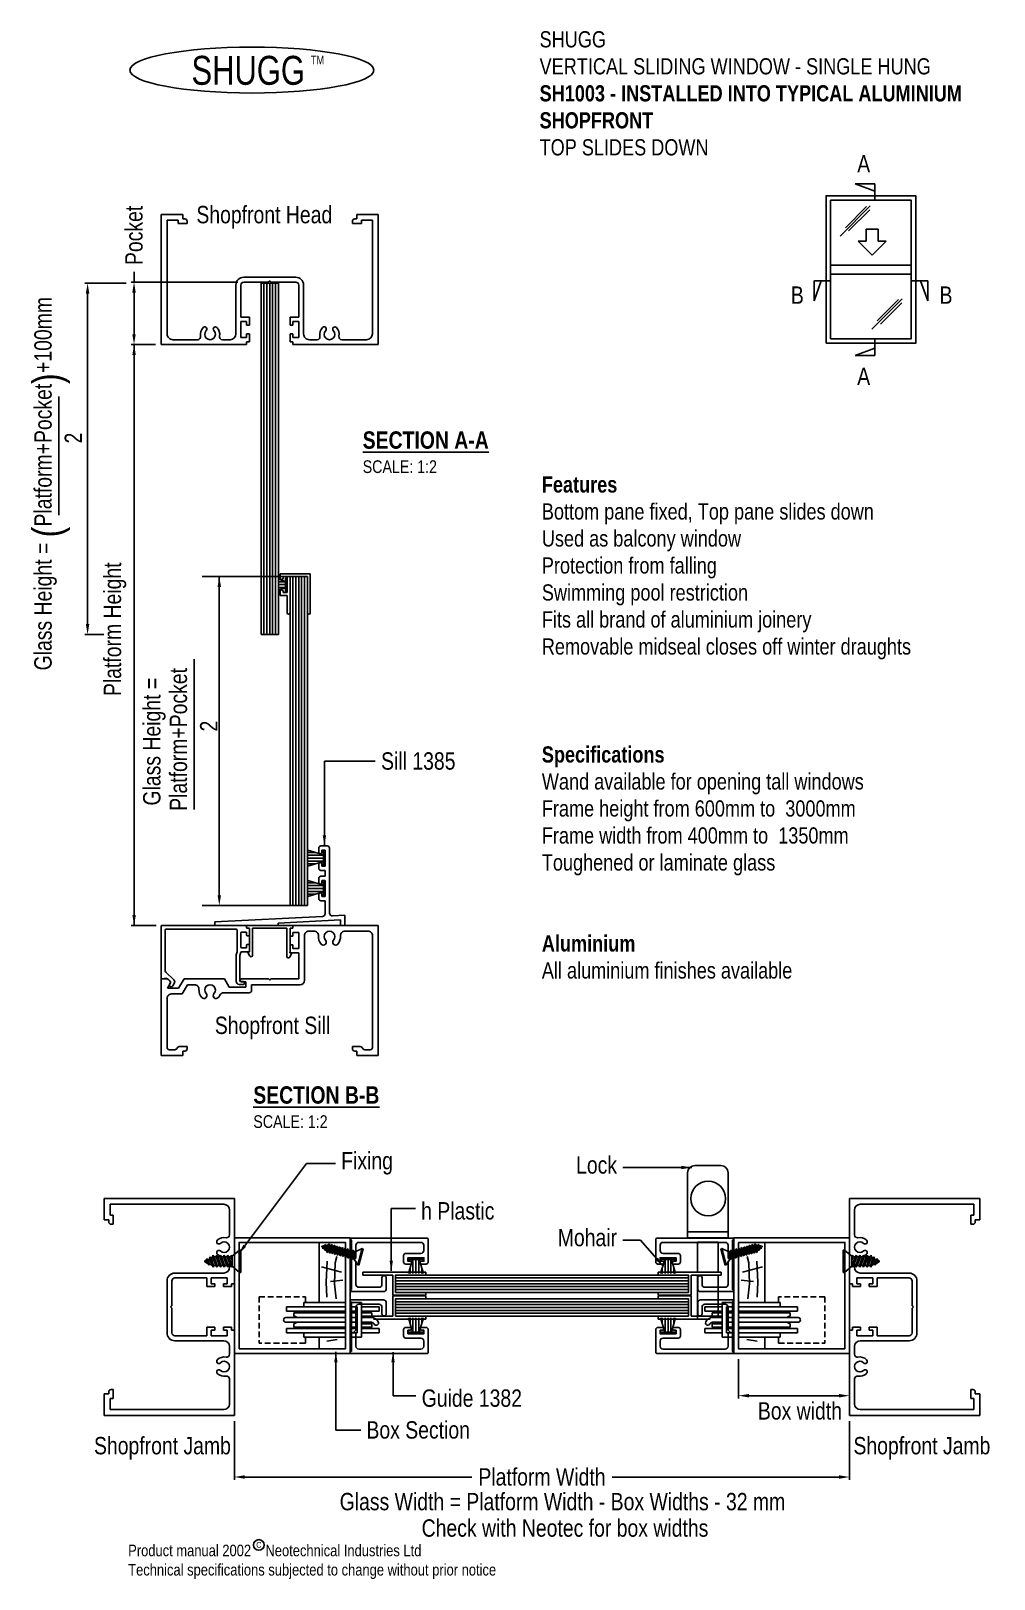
# Paper-space layout 'Layout1' of a CAD drawing. Extents: x -94 to 72, y -147 to 120.
# The model-space entities are those that its viewports show. They can reach past a viewport. Long polylines and large blocks are cut down to what shows.
import ezdxf

# ---------------------------------------------------------------- set-up
doc = ezdxf.new("R2010")
doc.units = 0
doc.header["$MEASUREMENT"] = 0
doc.linetypes.add('DASHED', pattern=[0.75, 0.5, -0.25])
doc.layers.get('0').update_dxf_attribs({"linetype": 'CONTINUOUS'})
doc.layers.get('DEFPOINTS').update_dxf_attribs({"linetype": 'CONTINUOUS'})
for name, color, linetype in [('CYAN', 4, 'CONTINUOUS'), ('DIMENSION', 7, 'CONTINUOUS'), ('GREY', 8, 'CONTINUOUS'), ('Magenta', 6, 'CONTINUOUS'), ('OUTLINE', 2, 'CONTINUOUS'), ('WHITE', 7, 'CONTINUOUS'), ('WIND', 9, 'CONTINUOUS')]:
    doc.layers.add(name, color=color, linetype=linetype)
doc.layers.get('WIND').freeze()
doc.styles.add('SHUGG', font='', dxfattribs={"width": 0.8, "height": 5})
doc.styles.add('stan', font='ARIAL.TTF', dxfattribs={"width": 0.8, "height": 2.2})
doc.styles.add('STAN22', font='ARIAL.TTF', dxfattribs={"width": 0.8, "height": 3})
doc.styles.add('STAN33', font='ARIAL.TTF', dxfattribs={"width": 0.8, "height": 2})
doc.styles.get('SHUGG').set_extended_font_data('QuickType')
doc.dimstyles.new('SHUGG', dxfattribs={"dimtxt": 2.8, "dimasz": 1.8, "dimexe": 0.5, "dimexo": 1, "dimgap": 1, "dimtad": 0, "dimdec": 0, "dimzin": 0, "dimdsep": 46, "dimtxsty": 'STAN22', "dimcen": 0.09, "dimclrt": 2, "dimadec": 0, "dimazin": 0, "dimtfac": 1, "dimtdec": 0, "dimtofl": 0, "dimtmove": 0, "dimatfit": 3, "dimfxl": 0, "dimtolj": 1, "dimtzin": 0, "dimarcsym": 0})

# ---------------------------------------------------------------- blocks, each defined once
blk = doc.blocks.new('*D15')
at = {"layer": 'DEFPOINTS', "color": 0}
for p in [(-76.42, 76.86), (-57.45, 76.86), (-71.7, 66.06)]:
    blk.add_point(p, dxfattribs=at)
at = {"layer": 'DIMENSION', "color": 0, "lineweight": -2}
for p, q in [((-76.42, 76.86), (-76.42, 78.66)), ((-58.45, 76.86), (-76.92, 76.86)), ((-76.42, 67.86), (-76.42, 75.06)), ((-72.7, 66.06), (-76.92, 66.06))]:
    blk.add_line(p, q, dxfattribs=at)
at = {"layer": 'DIMENSION', "color": 0}
for points in [[(-76.72, 75.06), (-76.12, 75.06), (-76.42, 76.86)], [(-76.72, 67.86), (-76.12, 67.86), (-76.42, 66.06)]]:
    blk.add_solid(points, dxfattribs=at)
at = {"layer": 'DIMENSION', "color": 2, "insert": (-76.42, 84.94), "char_height": 3, "attachment_point": 5, "rotation": 90, "style": 'STAN22'}
blk.add_mtext('\\A1;Pocket', dxfattribs=at)
blk = doc.blocks.new('*D16')
at = {"layer": 'DEFPOINTS', "color": 0}
for p in [(-59.07, -119.06), (47.27, -119.06), (47.27, -129.72)]:
    blk.add_point(p, dxfattribs=at)
at = {"layer": 'DIMENSION', "color": 0, "lineweight": -2}
for p, q in [((-59.07, -120.06), (-59.07, -130.22)), ((47.27, -120.06), (47.27, -130.22)), ((-57.27, -129.72), (-18.05, -129.72)), ((45.47, -129.72), (6.25, -129.72))]:
    blk.add_line(p, q, dxfattribs=at)
at = {"layer": 'DIMENSION', "color": 0}
for points in [[(-57.27, -129.42), (-57.27, -130.02), (-59.07, -129.72)], [(45.47, -129.42), (45.47, -130.02), (47.27, -129.72)]]:
    blk.add_solid(points, dxfattribs=at)
at = {"layer": 'DIMENSION', "color": 2, "insert": (-5.9, -129.72), "char_height": 3, "attachment_point": 5, "style": 'STAN22'}
blk.add_mtext('\\A1;Platform Width', dxfattribs=at)
blk = doc.blocks.new('*D28')
at = {"layer": 'DEFPOINTS', "color": 0}
for p in [(28.07, -108.36), (47.27, -108.36), (28.07, -115.66)]:
    blk.add_point(p, dxfattribs=at)
at = {"layer": 'DIMENSION', "color": 0, "lineweight": -2}
for p, q in [((28.07, -109.36), (28.07, -116.16)), ((47.27, -109.36), (47.27, -116.16)), ((45.47, -115.66), (29.87, -115.66))]:
    blk.add_line(p, q, dxfattribs=at)
at = {"layer": 'DIMENSION', "color": 0}
for points in [[(29.87, -115.36), (29.87, -115.96), (28.07, -115.66)], [(45.47, -115.36), (45.47, -115.96), (47.27, -115.66)]]:
    blk.add_solid(points, dxfattribs=at)
blk = doc.blocks.new('0575')
at = {"layer": 'OUTLINE', "linetype": 'Continuous'}
for p, q in [((0, 0), (-45, 0)), ((-45, 0), (-45, -7.4)), ((0, -29.5), (0, 0)), ((-43, -2), (-3.7, -2)), ((-43, -5.8), (-43, -2)), ((-1.7, -4), (-1.7, -12.5839)), ((-45, -7.4), (-43.45, -7.4)), ((-43.45, -7.4), (-43.45, -8.125)), ((-41.9, -5.8), (-43, -5.8)), ((-42.65, -8.925), (-41.9, -8.925)), ((-41.9, -8.925), (-41.9, -5.8)), ((-1.7, -21.1162), (-1.7, -23.8)), ((-3.7, -25.8), (-20.6, -25.8)), ((-23.3, -28.5), (-23.3, -46.5001)), ((-21.6, -36.934), (-21.6, -28.5)), ((-20.6, -27.5), (-9.5, -27.5)), ((-9.5, -27.5), (-9.5, -30.5)), ((-9.5, -30.5), (-6.75, -30.5)), ((-8, -29.5), (-8, -27.5)), ((-8, -27.5), (-2.5, -27.5)), ((-6.75, -29.5), (-8, -29.5)), ((-6.75, -30.5), (-6.75, -29.5)), ((-3.75, -29.5), (-3.75, -30.5)), ((-2.5, -29.5), (-3.75, -29.5)), ((-3.75, -30.5), (-1, -30.5)), ((-2.5, -27.5), (-2.5, -29.5)), ((-1, -29.5), (0, -29.5)), ((-1, -30.5), (-1, -29.5)), ((-21.659, -37.076), (-21.942, -37.359)), ((-21.659, -37.924), (-21.942, -37.641)), ((-21.6, -38.066), (-21.6, -46.5001)), ((-20.6, -47.5001), (-9.5, -47.5001)), ((-9.5, -44.5001), (-6.75, -44.5001)), ((-9.5, -47.5001), (-9.5, -44.5001)), ((-8, -45.5001), (-8, -47.5001)), ((-6.75, -45.5001), (-8, -45.5001)), ((-8, -47.5001), (-2.5, -47.5001)), ((-6.75, -44.5001), (-6.75, -45.5001)), ((-3.75, -44.5001), (-1, -44.5001)), ((-3.75, -45.5001), (-3.75, -44.5001)), ((-2.5, -45.5001), (-3.75, -45.5001)), ((-2.5, -47.5001), (-2.5, -45.5001)), ((-1, -44.5001), (-1, -45.5001)), ((-1, -45.5001), (0, -45.5001)), ((0, -45.5001), (0, -75.0001)), ((-20.6, -49.2001), (-3.7, -49.2001)), ((-1.7, -53.8839), (-1.7, -51.2001)), ((-1.7, -71.0001), (-1.7, -62.4162)), ((-45, -75.0001), (-45, -67.6001)), ((-45, -67.6001), (-43.45, -67.6001)), ((-43.45, -67.6001), (-43.45, -66.8751)), ((-43, -69.2001), (-43, -73.0001)), ((-41.9, -69.2001), (-43, -69.2001)), ((-42.65, -66.0751), (-41.9, -66.0751)), ((-41.9, -66.0751), (-41.9, -69.2001)), ((-43, -73.0001), (-3.7, -73.0001)), ((0, -75.0001), (-45, -75.0001))]:
    blk.add_line(p, q, dxfattribs=at)
for centre, radius, start, end in [((-3.7, -4), 2, 0, 90), ((-42.65, -8.125), 0.8, 180, 270), ((-5.3769, -15), 0.75, 134.639773, 314.639773), ((-3.55, -16.85), 3.35, 78.732, 134.639773), ((-3.55, -16.85), 1.85, 225.360227, 134.639773), ((-2.7, -12.5839), 1, 258.732, 0), ((-5.3769, -18.7), 0.75, 45.360227, 225.360227), ((-3.55, -16.85), 3.35, 225.360227, 281.268), ((-2.7, -21.1162), 1, 0, 101.268), ((-20.6, -28.5), 2.7, 90, 180), ((-3.7, -23.8), 2, 270, 0), ((-20.6, -28.5), 1, 90, 180), ((-21.8, -37.5), 0.2, 134.9985, 224.999), ((-21.8, -36.934), 0.2, 315, 0), ((-21.8, -38.066), 0.2, 0, 45), ((-20.6, -46.5001), 2.7, 180, 270), ((-20.6, -46.5001), 1, 180, 270), ((-3.7, -51.2001), 2, 0, 90), ((-5.3769, -56.3001), 0.75, 134.639773, 314.639773), ((-3.55, -58.1501), 3.35, 78.732, 134.639773), ((-3.55, -58.1501), 1.85, 225.360227, 134.639773), ((-2.7, -53.8839), 1, 258.732, 0), ((-5.3769, -60.0001), 0.75, 45.360227, 225.360227), ((-3.55, -58.1501), 3.35, 225.360227, 281.268), ((-2.7, -62.4162), 1, 0, 101.268), ((-42.65, -66.8751), 0.8, 90.000017, 180), ((-3.7, -71.0001), 2, 270, 0)]:
    blk.add_arc(centre, radius, start, end, dxfattribs=at)
blk = doc.blocks.new('7753')
at = {"layer": 'OUTLINE', "linetype": 'Continuous'}
for p, q in [((0, 0), (0, -45)), ((29.5, 0), (0, 0)), ((29.5, 0), (29.5, -1)), ((2, -3.5), (2, -42.2)), ((11.51147, -2), (3.5, -2)), ((24, -2), (22.18858, -2)), ((25.5, -3.5), (25.5, -19)), ((27.5, -2.5), (27.5, -8)), ((29.5, -2.5), (27.5, -2.5)), ((30.5, -1), (29.5, -1)), ((29.5, -2.5), (29.5, -3.75)), ((30.5, -3.75), (29.5, -3.75)), ((30.5, -1), (30.5, -3.75)), ((29.5, -8), (27.5, -8)), ((27.5, -9.5), (27.5, -18.5)), ((30.5, -9.5), (27.5, -9.5)), ((30.5, -6.75), (29.5, -6.75)), ((29.5, -6.75), (29.5, -8)), ((30.5, -6.75), (30.5, -9.5)), ((27, -20.5), (43.79999, -20.5)), ((37.1, -18.5), (27.5, -18.5)), ((37.5, -18.89999), (37.1, -18.5)), ((37.5, -18.89999), (37.89999, -18.5)), ((47.29999, -18.5), (37.89999, -18.5)), ((43.79999, -22.5), (43.79999, -20.5)), ((45.79999, -21.3), (45.79999, -19.5)), ((47.29999, -19.5), (45.79999, -19.5)), ((51.5, -21.3), (45.79999, -21.3)), ((51.5, -21.3), (53.11658, -18.5)), ((67.15246, -18.5), (53.11658, -18.5)), ((65.99777, -20.5), (63.48855, -20.5)), ((67.8453, -23.7), (65.99777, -20.5)), ((69, -21.7), (67.15246, -18.5)), ((71.86697, -19.89998), (72.90622, -21.7)), ((71.94644, -19.29643), (72.74289, -18.5)), ((75, -18.5), (72.74289, -18.5)), ((75, -45), (75, -18.5)), ((53.39393, -23.3), (44.59999, -23.3)), ((71.5, -23.7), (67.8453, -23.7)), ((72.90622, -21.7), (69, -21.7)), ((73, -25.2), (73, -42.2)), ((6.2, -41.89999), (8.925, -41.89999)), ((8.925, -41.89999), (8.925, -42.64999)), ((68.80002, -41.89999), (66.07498, -41.89999)), ((66.07498, -41.89999), (66.07498, -42.64999)), ((0, -45), (7.39999, -45)), ((2.8, -43), (4.68013, -43)), ((7.39999, -43.45), (7.39999, -45)), ((7.39999, -43.45), (8.125, -43.45)), ((67.6, -43.45), (66.875, -43.45)), ((67.6, -43.45), (67.6, -45)), ((75, -45), (67.6, -45)), ((72.19998, -43), (70.31985, -43))]:
    blk.add_line(p, q, dxfattribs=at)
for centre, radius, start, end in [((3.5, -3.5), 1.5, 90.0000042, 180.0000198), ((11.51147, -3.5), 1.5, 356.2490569, 90.000021), ((16.85, -3.85001), 3.85, 176.2488365, 222.6011508), ((14.75, -5.77679), 1, 222.7846119, 42.5368848), ((16.85, -3.85001), 1.85, 317.4630227, 222.5369046), ((18.95001, -5.77678), 1, 137.4636618, 317.463653), ((16.85, -3.85001), 3.85, 317.4633665, 3.7509652), ((22.18857, -3.50001), 1.5, 89.999414, 183.7508881), ((24, -3.5), 1.5, 0, 90.0000042), ((27, -19), 1.5, 180.0000198, 270.0000011), ((47.29999, -19), 0.5, 270.0000011, 90.000021), ((58.15001, -22.35001), 1.85, 317.4630227, 222.5369046), ((63.48855, -22), 1.5, 90.0000042, 183.7509453), ((72.29999, -19.64998), 0.5, 135.0000006, 209.9999754), ((44.59999, -22.5), 0.8, 180.0000198, 270.0000011), ((53.39395, -24.8), 1.5, 27.2544965, 90.0005829), ((58.15001, -22.35001), 3.85, 207.2544762, 222.6012081), ((56.05, -24.27679), 1, 222.7846692, 42.5368848), ((60.25001, -24.27678), 1, 137.4636618, 317.463653), ((58.15001, -22.35001), 3.85, 317.4633665, 3.7511371), ((71.5, -25.2), 1.5, 0, 90.0000042), ((2.8, -42.2), 0.8, 180.0000198, 270.0000011), ((4.68013, -42.2), 0.8, 270.0000011, 341.7900659), ((6.2, -42.7), 0.8, 90.0000042, 161.7906132), ((8.125, -42.64999), 0.8, 270.0000011, 359.9999824), ((66.875, -42.64999), 0.8, 179.9999912, 270.0000011), ((68.80002, -42.7), 0.8, 18.2093894, 89.9999985), ((70.31985, -42.2), 0.8, 198.2099937, 270.0000011), ((72.19998, -42.2), 0.8, 270.0000011, 359.9999824)]:
    blk.add_arc(centre, radius, start, end, dxfattribs=at)
blk = doc.blocks.new('8136')
at = {"layer": 'OUTLINE', "linetype": 'Continuous'}
for p, q in [((0, 18.1), (0, 0)), ((0.2, 18.3), (29.3, 18.3)), ((1.3, 16.8), (1.3, 2.886)), ((1.5, 17), (26, 17)), ((26.2, 16.8), (26.2, 9.2)), ((29.5, 18.1), (29.5, 17.5)), ((29.7, 17.3), (30.3, 17.3)), ((30.5, 17.1), (30.5, 14.95)), ((27.5, 15.8), (27.5, 10.7)), ((29.3, 16), (27.7, 16)), ((29.5, 14.95), (29.5, 15.8)), ((29.5, 10.7), (29.5, 11.55)), ((30.3, 14.75), (29.7, 14.75)), ((29.7, 11.75), (30.3, 11.75)), ((30.5, 11.55), (30.5, 9.4)), ((26.2, 9.2), (25.9, 8.081)), ((25.9, 8.081), (25.9, -1.1)), ((27.2, 7.883), (27.2, -0.9)), ((27.506, 9.052), (27.207, 7.935)), ((27.7, 10.5), (29.3, 10.5)), ((30.3, 9.2), (27.7, 9.2)), ((0.237, -0.196), (1.845, 0.089)), ((4.333, -0.557), (1.594, 2.179)), ((1.845, 0.089), (3.141, -1.207)), ((3.172, -1.451), (2.873, -1.971)), ((3.995, -2.627), (4.493, -1.765)), ((28.298, -2.1), (26.9, -2.1)), ((27.4, -1.1), (28.3, -1.1))]:
    blk.add_line(p, q, dxfattribs=at)
for centre, radius, start, end in [((0.2, 18.1), 0.2, 90, 180), ((1.5, 16.8), 0.2, 90, 180), ((26, 16.8), 0.2, 0, 90), ((29.3, 18.1), 0.2, 0, 90), ((29.7, 17.5), 0.2, 180, 270), ((30.3, 17.1), 0.2, 0, 90), ((27.7, 15.8), 0.2, 90, 180), ((29.3, 15.8), 0.2, 0, 90), ((29.7, 14.95), 0.2, 180, 270), ((29.7, 11.55), 0.2, 90, 180), ((30.3, 14.95), 0.2, 270, 0), ((30.3, 11.55), 0.2, 0, 90), ((27.4, 7.883), 0.2, 165.0016, 179.99563), ((27.7, 10.7), 0.2, 180, 270), ((27.7, 9), 0.2, 90, 165.0016), ((29.3, 10.7), 0.2, 270, 0), ((30.3, 9.4), 0.2, 270, 0), ((0.2, 0), 0.2, 180, 280.584), ((2.3, 2.886), 1, 180, 225.042), ((3.433, -2.3), 0.65, 149.592, 329.793), ((3, -1.35), 0.2, 329.415, 45.416), ((3.627, -1.265), 1, 329.996, 45.042), ((26.9, -1.1), 1, 180, 270), ((27.4, -0.9), 0.2, 180, 270), ((28.3, -1.6), 0.5, 269.712, 90.0731)]:
    blk.add_arc(centre, radius, start, end, dxfattribs=at)
blk = doc.blocks.new('n1382')
at = {"flags": 128}
blk.add_lwpolyline([(19.78, -6.8), (25.28, -6.8), (25.28, -8), (24.53, -8, 1), (24.53, -9), (26.03, -9, 0.414214), (26.78, -8.25), (26.78, -0.5, 0.414214), (26.28, 0), (0, 0, 0.668179), (-0.14, -0.34), (0.28, -0.76), (0.28, -17.74), (-0.14, -18.16, 0.668179), (0, -18.5), (11.28, -18.5, 0.414214), (12.28, -17.5), (12.28, -13.75, 1), (10.78, -13.75), (10.78, -16, -0.414214), (9.78, -17), (2.78, -17, -0.414214), (1.78, -16), (1.78, -8.1), (1.18, -7.5), (1.78, -6.9), (1.78, -2.5, -0.414214), (2.78, -1.5), (24.28, -1.5, -0.414214), (25.28, -2.5), (25.28, -4.3, -0.414214), (24.28, -5.3), (19.03, -5.3, 0.414214), (18.28, -6.05), (18.28, -8.25, 0.414214), (19.03, -9), (20.53, -9, 1), (20.53, -8), (19.78, -8)], format="xyb", close=True, dxfattribs=at)
blk = doc.blocks.new('SHUGGPL')
at = {"linetype": 'DASHED'}
for p, q in [((-31.46, -14), (-31.46, 2)), ((-15.46, 2), (-31.46, 2)), ((-15.46, 0), (-15.46, 2)), ((-31.46, -14), (-15.46, -14)), ((-15.46, -14), (-15.46, -12))]:
    blk.add_line(p, q, dxfattribs=at)
for p, q in [((-1.6, 0), (-16, 0)), ((-16, 0), (-16, -1.5)), ((4, 0), (0, 0)), ((4, 0), (4, -12)), ((-1.6, -5.2), (-22.2, -5.2)), ((-1.6, -1.5), (-22, -1.5)), ((-22, -1.5), (-22, -3)), ((-1.6, -3), (-22, -3)), ((-1.6, -3.5), (-19.5, -3.5)), ((-19.5, -3.5), (-19.5, -4.7)), ((-1.6, -5.2), (-1.6, -6.8)), ((2.5, -1.5), (0, -1.5)), ((2.5, -3), (0, -3)), ((2.5, -3.5), (0, -3.5)), ((2.5, -5.2), (0, -5.2)), ((0, -5.2), (0, -6.8)), ((2.5, -1.5), (2.5, -10.5)), ((2.5, -6.8), (2.5, -5.2)), ((10, -1.5), (4, -1.5)), ((10, -3), (4, -3)), ((7.5, -3.5), (4, -3.5)), ((7.5, -4.7), (4, -4.7)), ((4, -6.8), (4, -5.2)), ((7.35, -5.2), (4, -5.2)), ((7.5, -3.5), (7.5, -4.7)), ((10, -3), (10, -1.5)), ((-22.2, -6.8), (-1.6, -6.8)), ((-22, -9), (-1.6, -9)), ((-22, -9), (-22, -10.5)), ((-22, -10.5), (-1.6, -10.5)), ((-19.5, -7.3), (-19.5, -8.5)), ((-19.5, -8.5), (-1.6, -8.5)), ((-16, -10.5), (-16, -12)), ((0, -6.8), (2.5, -6.8)), ((0, -8.5), (2.5, -8.5)), ((0, -9), (2.5, -9)), ((0, -10.5), (2.5, -10.5)), ((4, -6.8), (7.35, -6.8)), ((4, -7.3), (7.5, -7.3)), ((4, -8.5), (7.5, -8.5)), ((4, -9), (10, -9)), ((4, -10.5), (10, -10.5)), ((7.5, -7.3), (7.5, -8.5)), ((10, -10.5), (10, -9)), ((-16, -12), (-1.6, -12)), ((0, -12), (4, -12)), ((0.5, -12), (4, -12)), ((4, -12), (4, -11.5))]:
    blk.add_line(p, q)
for centre, radius, start, end in [((-22.2, -6), 0.8, 90, 270), ((-19.5, -6), 1.3, 37.9799, 90), ((7.5, -6), 1.3, 90, 142.0201), ((7.35, -4.15), 1.05, 270, 334.378), ((7.35, -4.15), 2.65, 270, 334.378), ((9.02, -4.95), 0.8, 334.378, 154.378), ((-19.5, -6), 1.3, 270, 322.0201), ((7.5, -6), 1.3, 217.9799, 270)]:
    blk.add_arc(centre, radius, start, end)
blk = doc.blocks.new('CS4G12')
for p, q in [((2.9, 0.38), (-2.9, 0.38)), ((-2.9, 0.38), (-2.9, 0)), ((2.9, 0), (-2.9, 0)), ((-2.9, 0), (-1.32, -1.88)), ((2.9, 0), (1.32, -1.88)), ((2.9, 0.38), (2.9, 0)), ((-1.54, -1.83), (-1.09, -2.22)), ((-1.54, -1.83), (-1.36, -1.83)), ((-1.54, -2.78), (-1.09, -2.78)), ((-1.54, -2.78), (-1.09, -3.17)), ((-1.54, -3.73), (-1.09, -4.12)), ((-1.54, -3.73), (-1.09, -3.73)), ((-1.54, -4.68), (-1.09, -5.07)), ((-1.54, -4.68), (-1.09, -4.68)), ((1.32, -1.88), (-1.32, -1.88)), ((-1.09, -2.22), (-1.09, -2.78)), ((-1.09, -2.22), (1.09, -3.05)), ((-1.09, -2.78), (1.09, -3.55)), ((-1.09, -3.17), (1.09, -4)), ((-1.09, -3.31), (-1.09, -3.73)), ((-1.09, -3.73), (1.09, -4.5)), ((-1.09, -4.68), (-1.09, -4.12)), ((-1.09, -4.12), (1.09, -4.94)), ((-1.09, -4.68), (1.09, -5.45)), ((-1.09, -5.07), (-1.09, -5.63)), ((-1.09, -5.07), (1.09, -5.89)), ((-0.97, -1.88), (1.09, -2.6)), ((0.5, -1.88), (1.09, -2.1)), ((1.54, -2), (1.09, -2.1)), ((1.09, -2.1), (1.09, -2.6)), ((1.54, -2.95), (1.09, -2.6)), ((1.54, -2.95), (1.09, -3.05)), ((1.09, -3.05), (1.09, -3.55)), ((1.54, -3.9), (1.09, -3.55)), ((1.54, -3.9), (1.09, -4)), ((1.09, -4), (1.09, -4.5)), ((1.54, -4.85), (1.09, -4.5)), ((1.54, -4.85), (1.09, -4.94)), ((1.09, -4.94), (1.09, -5.45)), ((1.54, -2), (1.34, -1.85)), ((-1.54, -5.63), (-1.09, -6.02)), ((-1.54, -5.63), (-1.09, -5.63)), ((-1.54, -6.58), (-1.09, -6.57)), ((-1.54, -6.58), (-1.09, -6.96)), ((-1.54, -7.52), (-1.09, -7.91)), ((-1.54, -7.52), (-1.09, -7.52)), ((-1.54, -8.47), (-1.09, -8.86)), ((-1.54, -8.47), (-1.09, -8.47)), ((-1.54, -9.42), (-1.09, -9.81)), ((-1.54, -9.42), (-1.09, -9.42)), ((-1.54, -10.37), (-1.09, -10.76)), ((-1.54, -10.37), (-1.09, -10.37)), ((-1.09, -5.63), (1.09, -6.4)), ((-1.09, -6.02), (-1.09, -6.57)), ((-1.09, -6.02), (1.09, -6.84)), ((-1.09, -6.57), (1.09, -7.34)), ((-1.09, -6.96), (1.09, -7.79)), ((-1.09, -7.52), (-1.09, -6.96)), ((-1.09, -7.52), (1.09, -8.29)), ((-1.09, -7.91), (1.09, -8.74)), ((-1.09, -7.91), (-1.09, -8.47)), ((-1.09, -8.47), (1.09, -9.24)), ((-1.09, -8.86), (1.09, -9.68)), ((-1.09, -8.86), (-1.09, -9.42)), ((-1.09, -9.42), (1.09, -10.19)), ((-1.09, -9.81), (1.09, -10.63)), ((-1.09, -9.81), (-1.09, -10.37)), ((-1.09, -10.37), (1.09, -11.14)), ((1.54, -5.8), (1.09, -5.45)), ((1.54, -5.8), (1.09, -5.89)), ((1.09, -5.89), (1.09, -6.4)), ((1.54, -6.75), (1.09, -6.4)), ((1.54, -6.75), (1.09, -6.84)), ((1.09, -6.84), (1.09, -7.34)), ((1.54, -7.69), (1.09, -7.34)), ((1.54, -7.69), (1.09, -7.79)), ((1.09, -7.79), (1.09, -8.29)), ((1.54, -8.64), (1.09, -8.29)), ((1.54, -8.64), (1.09, -8.74)), ((1.09, -8.74), (1.09, -9.24)), ((1.54, -9.59), (1.09, -9.24)), ((1.54, -9.59), (1.09, -9.68)), ((1.09, -9.68), (1.09, -10.19)), ((1.54, -10.54), (1.09, -10.19)), ((1.54, -10.54), (1.09, -10.63)), ((1.09, -10.63), (1.09, -11.14)), ((-1.54, -11.32), (-1.09, -11.7)), ((-1.54, -11.32), (-1.09, -11.32)), ((-1.09, -10.76), (1.09, -11.58)), ((-1.09, -10.76), (-1.09, -11.32)), ((-1.09, -11.32), (0.7, -11.95)), ((-1.09, -11.7), (0.7, -12.38)), ((-1.09, -11.7), (-0.61, -12.44)), ((-1.06, -12.44), (-0.61, -12.83)), ((-1.06, -12.44), (-0.61, -12.44)), ((-0.61, -12.44), (0.32, -12.76)), ((-0.61, -12.83), (-0.13, -13.63)), ((-0.61, -12.83), (0.31, -13.18)), ((-0.13, -13.63), (0.14, -13.63)), ((0.31, -13.18), (0.14, -13.63)), ((0.73, -13.09), (0.31, -13.18)), ((0.7, -12.38), (0.32, -12.76)), ((0.73, -13.09), (0.32, -12.76)), ((1.09, -11.58), (0.7, -11.95)), ((1.13, -12.29), (0.7, -11.95)), ((1.13, -12.29), (0.7, -12.38)), ((1.54, -11.49), (1.09, -11.14)), ((1.54, -11.49), (1.09, -11.58))]:
    blk.add_line(p, q)
blk = doc.blocks.new('WOOD')
at = {"layer": 'GREY'}
for p, q in [((-9.11, -4), (-9.11, 0)), ((-9.11, -36.8), (-9.11, -16))]:
    blk.add_line(p, q, dxfattribs=at)
for points in [[(-2.85, -3.27), (-6.43, -2.6)], [(-6.43, -17.89), (-6.65, -23.02), (-6.32, -30.27)], [(-3.19, -17.33), (-3.75, -22.46), (-3.52, -29.72), (-2.97, -31.95)], [(-1.4, -26.48), (-8.33, -28.38)], [(-0.96, -23.8), (-5.2, -23.24)]]:
    blk.add_lwpolyline(points, dxfattribs=at)
blk = doc.blocks.new('wp48x55')
for p, q in [((0, 2.4), (0.6, 2.4)), ((0, -2.4), (0, 2.4)), ((0.6, 1.13), (5.5, 2.6)), ((0.6, 2.4), (0.6, -2.4)), ((0.6, 1), (5.5, 1)), ((0.6, 0), (5.5, 0)), ((3.5, 2), (5.5, 2)), ((0.6, -2.4), (0, -2.4)), ((0.6, -1), (5.5, -1)), ((0.6, -1.13), (5.5, -2.6)), ((3.5, -2), (5.5, -2))]:
    blk.add_line(p, q)
blk = doc.blocks.new('NT6287PL')
at = {"layer": 'OUTLINE', "linetype": 'Continuous'}
for p, q in [((0, 0), (-21.71, 0)), ((-21.71, -1), (-21.71, 0)), ((0, -1), (0, 0)), ((-21.71, -1), (-11.31, -1)), ((-11.31, -1), (-11.31, -7)), ((0, -1), (-10.31, -1)), ((-10.31, -1), (-10.31, -8)), ((-21.71, -7), (-11.31, -7)), ((-21.71, -8), (-21.71, -7)), ((-10.31, -8), (-21.71, -8))]:
    blk.add_line(p, q, dxfattribs=at)
blk = doc.blocks.new('cs6g12')
for p, q in [((-3.86, 0.5), (-3.86, 0)), ((3.86, 0.5), (-3.86, 0.5)), ((-3.86, 0), (-1.76, -2.5)), ((3.86, 0), (-3.86, 0)), ((3.86, 0), (1.76, -2.5)), ((3.86, 0.5), (3.86, 0)), ((-2.05, -2.59), (-1.46, -3.11)), ((-2.05, -2.59), (-1.46, -2.59)), ((-2.05, -3.85), (-1.46, -4.37)), ((-2.05, -3.85), (-1.46, -3.85)), ((-2.05, -5.12), (-1.46, -5.63)), ((-2.05, -5.12), (-1.46, -5.12)), ((1.76, -2.5), (-1.76, -2.5)), ((-1.46, -2.5), (-1.46, -2.59)), ((-1.46, -2.59), (1.46, -3.61)), ((-1.46, -3.11), (1.46, -4.21)), ((-1.46, -3.11), (-1.46, -3.85)), ((-1.46, -3.85), (1.46, -4.88)), ((-1.46, -4.37), (1.46, -5.47)), ((-1.46, -4.37), (-1.46, -5.12)), ((-1.46, -5.12), (1.46, -6.14)), ((0.29, -2.5), (1.46, -2.94)), ((2.05, -2.82), (1.46, -2.94)), ((1.46, -2.94), (1.46, -3.61)), ((2.05, -4.08), (1.46, -3.61)), ((2.05, -4.08), (1.46, -4.21)), ((1.46, -4.21), (1.46, -4.88)), ((2.05, -5.34), (1.46, -4.88)), ((2.05, -5.34), (1.46, -5.47)), ((2.05, -2.82), (1.65, -2.5)), ((-2.05, -6.38), (-1.46, -6.9)), ((-2.05, -6.38), (-1.46, -6.38)), ((-2.05, -7.65), (-1.46, -7.64)), ((-2.05, -7.65), (-1.46, -8.16)), ((-2.05, -8.91), (-1.46, -9.43)), ((-2.05, -8.91), (-1.46, -8.91)), ((-1.46, -5.63), (1.46, -6.73)), ((-1.46, -5.63), (-1.46, -6.38)), ((-1.46, -6.38), (1.46, -7.41)), ((-1.46, -6.9), (1.46, -8)), ((-1.46, -6.9), (-1.46, -7.64)), ((-1.46, -7.64), (1.46, -8.67)), ((-1.46, -8.16), (1.46, -9.26)), ((-1.46, -8.16), (-1.46, -8.91)), ((-1.46, -8.91), (0.93, -9.75)), ((-1.46, -9.43), (0.93, -10.33)), ((-1.46, -9.43), (-0.82, -10.4)), ((-1.41, -10.41), (-0.82, -10.4)), ((-1.41, -10.41), (-0.82, -10.92)), ((-0.82, -10.4), (0.42, -10.84)), ((0.93, -10.33), (0.42, -10.84)), ((1.46, -9.26), (0.93, -9.75)), ((1.51, -10.21), (0.93, -9.75)), ((1.51, -10.21), (0.93, -10.33)), ((1.46, -5.47), (1.46, -6.14)), ((2.05, -6.61), (1.46, -6.14)), ((2.05, -6.61), (1.46, -6.73)), ((1.46, -6.73), (1.46, -7.41)), ((2.05, -7.87), (1.46, -7.41)), ((2.05, -7.87), (1.46, -8)), ((1.46, -8), (1.46, -8.67)), ((2.05, -9.14), (1.46, -8.67)), ((2.05, -9.14), (1.46, -9.26)), ((-0.82, -10.92), (-0.17, -12)), ((-0.82, -10.92), (0.42, -11.39)), ((-0.17, -12), (0.18, -12)), ((0.42, -11.39), (0.18, -12)), ((0.97, -11.27), (0.42, -10.84)), ((0.97, -11.27), (0.42, -11.39))]:
    blk.add_line(p, q)
blk = doc.blocks.new('NT5837')
at = {"layer": 'OUTLINE', "linetype": 'Continuous'}
for p, q in [((-6.05, 27.5), (-8.25, 27.5)), ((-9, 26.75), (-9, 25.25)), ((-8, 26), (-8, 25.25)), ((-6.8, 26), (-8, 26)), ((-6.8, 26), (-6.8, 20.5)), ((-5.3, 26.75), (-5.3, 4.28)), ((-9, 21.25), (-9, 19.75)), ((-9, 16.25), (-9, 14.75)), ((-6.8, 19), (-8.25, 19)), ((-6.8, 17), (-8.25, 17)), ((-8, 21.25), (-8, 20.5)), ((-6.8, 20.5), (-8, 20.5)), ((-6.8, 19), (-6.8, 17)), ((-9, 10.75), (-9, 9.25)), ((-8, 15.5), (-8, 14.75)), ((-6.8, 15.5), (-8, 15.5)), ((-8, 10.75), (-8, 10)), ((-6.8, 15.5), (-6.8, 10)), ((-6.8, 8.5), (-8.25, 8.5)), ((-6.8, 10), (-8, 10)), ((-6.8, 8.5), (-6.8, 4.1)), ((-7.75, 3.1), (-45, 1.19)), ((-45, 1.19), (-45, 0)), ((-1.5, 1.92), (-23, 0.82)), ((-23, 0.82), (-23, 0)), ((0, 3.5), (-4.25, 3.28)), ((-1.5, 1.92), (-1.5, 0)), ((0, 0), (-1.5, 0)), ((0, 3.5), (0, 0))]:
    blk.add_line(p, q, dxfattribs=at)
at = {"layer": 'OUTLINE'}
blk.add_line((-23, 0), (-45, 0), dxfattribs=at)
at = {"layer": 'OUTLINE', "linetype": 'Continuous'}
for centre, radius, start, end in [((-8.25, 26.75), 0.75, 90, 180), ((-6.05, 26.75), 0.75, 0, 90), ((-8.5, 25.25), 0.5, 180, 0), ((-8.5, 21.25), 0.5, 0, 180), ((-8.25, 19.75), 0.75, 180, 270), ((-8.25, 16.25), 0.75, 90, 180), ((-8.5, 14.75), 0.5, 180, 0), ((-8.5, 10.75), 0.5, 0, 180), ((-8.25, 9.25), 0.75, 180, 270), ((-7.8, 4.1), 1, 272.9386, 0), ((-4.3, 4.28), 1, 180, 272.9386)]:
    blk.add_arc(centre, radius, start, end, dxfattribs=at)
blk = doc.blocks.new('wp48x60')
for p, q in [((0, 2.4), (0.6, 2.4)), ((0, -2.4), (0, 2.4)), ((0.6, 1.13), (6, 2.75)), ((0.6, 2.4), (0.6, -2.4)), ((0.6, 1), (6, 1)), ((0.6, 0), (6, 0)), ((3.5, 2), (6, 2)), ((0.6, -2.4), (0, -2.4)), ((0.6, -1), (6, -1)), ((0.6, -1.13), (6, -2.75)), ((3.5, -2), (6, -2))]:
    blk.add_line(p, q)
blk = doc.blocks.new('midseal')
at = {"layer": 'Magenta'}
for p, q in [((-9.4, -0.5), (-9.4, 1)), ((1, 1), (-9.4, 1)), ((-8.4, -0.5), (-8.4, 0)), ((-7, 0), (-8.4, 0)), ((-7, -5.52), (-7, 0)), ((-6, -12.5), (-6, 0)), ((0, 0), (-6, 0)), ((0, -12.5), (0, 0)), ((1, -12.5), (1, 1)), ((-9.4, -6.52), (-9.4, -5.02)), ((-8.4, -5.52), (-8.4, -5.02)), ((-7, -6.52), (-9.4, -6.52)), ((-7, -5.52), (-8.4, -5.52)), ((-7, -12.5), (-7, -6.52))]:
    blk.add_line(p, q, dxfattribs=at)
for centre, start, end in [((-8.9, -0.5), 180, 0), ((-8.9, -5.02), 0, 180), ((-6.5, -12.5), 180, 0), ((0.5, -12.5), 180, 0)]:
    blk.add_arc(centre, 0.5, start, end, dxfattribs=at)

msp = doc.modelspace()

# ---------------------------------------------------------------- linework, layer by layer
for p, q in [((467.83, -15.05), (476.83, -15.05)), ((465.33, -40.05), (465.33, -17.55)), ((479.33, -17.55), (479.33, -40.05)), ((479.33, -38.05), (465.33, -38.05)), ((479.33, -40.05), (465.33, -40.05)), ((468.73, -41.6), (475.92, -41.6)), ((468.73, -51.95), (468.73, -41.6)), ((475.92, -41.6), (475.92, -51.95)), ((468.73, -68.15), (468.73, -52.95)), ((475.92, -52.95), (475.92, -67.65))]:
    msp.add_line(p, q)
msp.add_circle((472.45, -26.5), 6)
for centre, start, end in [((467.83, -17.55), 90, 180), ((476.83, -17.55), 0, 90)]:
    msp.add_arc(centre, 2.5, start, end)
at = {"layer": 'CYAN'}
for p, q in [((777.95, 280.26), (791.17, 275.44)), ((777.95, 280.26), (791.17, 280.26)), ((791.17, 280.26), (791.17, 269.23)), ((785.32, 241.98), (785.32, 249.98)), ((785.32, 249.98), (793.32, 249.98)), ((793.32, 241.98), (793.32, 249.98)), ((30.45, 245.04), (30.45, 123.62)), ((30.45, 245.04), (36.45, 245.04)), ((36.45, 245.04), (36.45, 123.62)), ((789.32, 232.61), (779.95, 241.98)), ((779.95, 241.98), (785.32, 241.98)), ((789.32, 232.61), (798.69, 241.98)), ((793.32, 241.98), (798.69, 241.98)), ((694.22, 215.48), (683.2, 215.48)), ((694.22, 202.26), (689.4, 215.48)), ((694.22, 202.26), (694.22, 215.48)), ((750.61, 202.26), (755.42, 215.48)), ((750.61, 202.26), (750.61, 215.48)), ((750.61, 215.48), (761.63, 215.48)), ((826.42, 215.48), (815.4, 215.48)), ((826.42, 202.26), (821.6, 215.48)), ((826.42, 202.26), (826.42, 215.48)), ((791.17, 165.88), (791.17, 176.91)), ((777.95, 165.88), (791.17, 170.7)), ((777.95, 165.88), (791.17, 165.88)), ((40.45, 143.62), (40.45, 29.85)), ((46.45, 143.62), (40.45, 143.62)), ((46.45, 143.62), (46.45, 29.85)), ((36.45, 123.62), (30.45, 123.62)), ((46.45, 29.85), (40.45, 29.85))]:
    msp.add_line(p, q, dxfattribs=at)
for points in [[(364.38, -58.95), (465.58, -58.95), (465.58, -52.95), (364.38, -52.95)], [(364.38, -67.15), (465.58, -67.15), (465.58, -61.15), (364.38, -61.15)]]:
    msp.add_lwpolyline(points, close=True, dxfattribs=at)
at = {"layer": 'GREY'}
for p, q in [((31.45, 245.04), (31.45, 123.62)), ((32.45, 245.04), (32.45, 123.62)), ((33.45, 245.04), (33.45, 123.62)), ((34.45, 245.04), (34.45, 123.62)), ((35.45, 245.04), (35.45, 123.62)), ((41.45, 143.62), (41.45, 29.85)), ((42.45, 143.62), (42.45, 29.85)), ((43.45, 143.62), (43.45, 29.85)), ((44.45, 143.62), (44.45, 29.85)), ((45.45, 143.62), (45.45, 29.85)), ((364.38, -53.95), (465.58, -53.95)), ((364.38, -54.95), (465.58, -54.95)), ((364.38, -55.95), (465.58, -55.95)), ((364.38, -56.95), (465.58, -56.95)), ((364.38, -57.95), (465.58, -57.95)), ((364.38, -62.15), (465.58, -62.15)), ((364.38, -63.15), (465.58, -63.15)), ((364.38, -64.15), (465.58, -64.15)), ((364.38, -65.15), (465.58, -65.15)), ((364.38, -66.15), (465.58, -66.15))]:
    msp.add_line(p, q, dxfattribs=at)
at = {"layer": 'Magenta'}
for p, q in [((38.85, 141.99), (36.45, 142.71)), ((38.85, 141.86), (36.45, 141.86)), ((38.85, 140.86), (36.45, 140.86)), ((38.85, 139.86), (36.45, 139.86)), ((38.85, 139.73), (36.45, 139.01)), ((38.85, 143.26), (39.45, 143.26)), ((38.85, 138.46), (38.85, 143.26)), ((39.45, 143.26), (39.45, 138.46)), ((39.45, 138.46), (38.85, 138.46))]:
    msp.add_line(p, q, dxfattribs=at)
at = {"layer": 'OUTLINE'}
for p, q in [((25.4, 23.02), (41.45, 23.02)), ((27.45, 22.02), (27.45, 12.67)), ((27.45, 22.02), (39.38, 22.02)), ((39.4, 22.02), (39.4, 12.27)), ((40.45, 22.04), (40.45, 15.39)), ((26.45, 20.74), (26.45, 15.19)), ((25.77, 13.92), (26.45, 13.92)), ((25.77, 13.92), (26.5, 12.44)), ((26.45, 14.12), (26.45, 13.92)), ((41.07, 13.52), (40.35, 12.05)), ((40.4, 13.72), (40.4, 13.52)), ((41.07, 13.52), (40.4, 13.52))]:
    msp.add_line(p, q, dxfattribs=at)
at = {"layer": 'OUTLINE', "linetype": 'Continuous'}
for p, q in [((363.38, -67.15), (363.38, -60.15)), ((363.38, -60.15), (374.78, -60.15)), ((364.38, -67.15), (364.38, -61.15)), ((374.78, -61.15), (364.38, -61.15)), ((374.78, -60.15), (374.78, -61.15)), ((466.58, -60.15), (455.18, -60.15)), ((455.18, -60.15), (455.18, -61.15)), ((455.18, -61.15), (465.58, -61.15)), ((465.58, -67.15), (465.58, -61.15)), ((466.58, -67.15), (466.58, -60.15)), ((356.12, -67.15), (363.38, -67.15)), ((356.78, -68.15), (374.78, -68.15)), ((374.78, -67.15), (364.38, -67.15)), ((374.78, -67.15), (374.78, -68.15)), ((455.18, -67.15), (465.58, -67.15)), ((455.18, -67.15), (455.18, -68.15)), ((473.18, -68.15), (455.18, -68.15)), ((473.84, -67.15), (466.58, -67.15))]:
    msp.add_line(p, q, dxfattribs=at)
at = {"layer": 'OUTLINE'}
for points in [[(758.63, 173.89), (818.4, 173.89), (818.4, 272.25), (758.63, 272.25)], [(761.63, 176.89), (815.4, 176.89), (815.4, 269.25), (761.63, 269.25)], [(308.63, -80.05), (348.63, -80.05), (348.63, -40.05), (308.63, -40.05)], [(310.23, -78.45), (347.03, -78.45), (347.03, -41.65), (310.23, -41.65)], [(521.33, -80.05), (481.33, -80.05), (481.33, -40.05), (521.33, -40.05)], [(519.73, -78.45), (482.93, -78.45), (482.93, -41.65), (519.73, -41.65)]]:
    msp.add_lwpolyline(points, close=True, dxfattribs=at)
for centre, start, end in [((26.95, 12.67), 206.2415, 0), ((39.9, 12.27), 180, 333.7585)]:
    msp.add_arc(centre, 0.5, start, end, dxfattribs=at)
at = {"layer": 'WHITE'}
for p, q in [((767.95, 245.42), (788.12, 265.58)), ((771.51, 250.95), (785.66, 265.09)), ((773.64, 248.83), (787.78, 262.97)), ((815.4, 226.07), (761.63, 226.07)), ((815.4, 220.07), (761.63, 220.07)), ((789.23, 183.33), (809.4, 203.5)), ((792.79, 188.86), (806.93, 203)), ((794.91, 186.74), (809.06, 200.88))]:
    msp.add_line(p, q, dxfattribs=at)

# ---------------------------------------------------------------- block references
at = {"layer": 'GREY'}
for name, p, rotation in [('CS4G12', (352.04, -46.58), 254.9999999999988), ('cs6g12', (519.6, -48.15), 90)]:
    msp.add_blockref(name, p, dxfattribs=dict(at, rotation=rotation))
at = {"layer": 'GREY', "xscale": -1}
for name, p, rotation in [('CS4G12', (477.92, -46.58), 105.0000000000012), ('cs6g12', (310.36, -48.15), 270)]:
    msp.add_blockref(name, p, dxfattribs=dict(at, rotation=rotation))
at = {"layer": 'Magenta'}
msp.add_blockref('midseal', (46.45, 143.62), dxfattribs=at)
for name, p, rotation in [('wp48x60', (52.6, 46.27), 180), ('wp48x60', (52.6, 35.77), 180), ('wp48x55', (458.58, -46.95), 270), ('wp48x55', (371.38, -73.25), 90)]:
    msp.add_blockref(name, p, dxfattribs=dict(at, rotation=rotation))
at = {"layer": 'Magenta', "xscale": -1}
for p, rotation in [((371.38, -46.95), 90), ((458.58, -73.25), 270)]:
    msp.add_blockref('wp48x55', p, dxfattribs=dict(at, rotation=rotation))
at = {"layer": 'OUTLINE'}
for name, p, rotation in [('0575', (70.95, 223.85), 270), ('n1382', (481.11, -80.05), 180)]:
    msp.add_blockref(name, p, dxfattribs=dict(at, rotation=rotation))
at = {"layer": 'OUTLINE', "xscale": -1}
for name, p in [('7753', (70.95, 23.02)), ('0575', (521.33, -26.45)), ('n1382', (481.11, -40.15)), ('NT6287PL', (353.07, -51.95))]:
    msp.add_blockref(name, p, dxfattribs=at)
at = {"layer": 'OUTLINE'}
for name, p in [('8136', (-4.05, 4.72)), ('0575', (308.63, -26.45)), ('n1382', (348.85, -40.15)), ('NT6287PL', (476.89, -51.95))]:
    msp.add_blockref(name, p, dxfattribs=at)
at = {"layer": 'OUTLINE', "xscale": -1, "rotation": 180}
msp.add_blockref('n1382', (348.85, -80.05), dxfattribs=at)
at = {"layer": 'WHITE'}
msp.add_blockref('NT5837', (59.4, 23.02), dxfattribs=at)
at = {"layer": 'WHITE', "xscale": -1, "rotation": 180}
for name, p in [('WOOD', (347.03, -78.45)), ('SHUGGPL', (348.63, -74.45))]:
    msp.add_blockref(name, p, dxfattribs=at)
at = {"layer": 'WHITE', "rotation": 180}
for name, p in [('WOOD', (482.93, -78.45)), ('SHUGGPL', (481.33, -74.45))]:
    msp.add_blockref(name, p, dxfattribs=at)

psp = doc.layouts.get("Layout1")

# ---------------------------------------------------------------- linework, layer by layer
at = {"layer": 'DEFPOINTS', "color": 0, "linetype": 'ByBlock'}
psp.add_point((-62.48, -34.35), dxfattribs=at)
at = {"layer": 'DIMENSION'}
for p, q in [((-77.76, 76.66), (-84.95, 76.66)), ((-84.45, 74.86), (-84.45, 58.84)), ((-72.7, 66.06), (-76.91, 66.06)), ((-76.41, -34.35), (-76.41, 66.06)), ((-84.45, 17.75), (-84.45, 58.84)), ((-76.41, 24.26), (-76.41, 8.56)), ((-48.95, 25.95), (-64.65, 25.95)), ((-61.68, 25.95), (-61.68, -9.77)), ((-81.66, 15.95), (-84.95, 15.95)), ((-61.68, -29.13), (-61.68, -9.77)), ((-47.95, -30.93), (-64.65, -30.93)), ((-72.6, -34.35), (-76.91, -34.35))]:
    psp.add_line(p, q, dxfattribs=at)
psp.add_circle((-54.85, -141.47), 0.922, dxfattribs=at)
for points in [[(-84.75, 74.86), (-84.15, 74.86), (-84.45, 76.66)], [(-76.71, 64.26), (-76.11, 64.26), (-76.41, 66.06)], [(-61.98, 24.15), (-61.38, 24.15), (-61.68, 25.95)], [(-84.75, 17.75), (-84.15, 17.75), (-84.45, 15.95)], [(-61.98, -29.13), (-61.38, -29.13), (-61.68, -30.93)], [(-76.71, -32.55), (-76.11, -32.55), (-76.41, -34.35)]]:
    psp.add_solid(points, dxfattribs=at)
at = {"layer": 'OUTLINE'}
for p, q in [((-89.44, 36.56), (-89.44, 57.11)), ((-66.03, -14.29), (-66.03, 11.67))]:
    psp.add_line(p, q, dxfattribs=at)
psp.add_ellipse((-56.05, 113.52), major_axis=(-21.09, 0), ratio=0.187886, dxfattribs=at)

# ---------------------------------------------------------------- texts
at = {"layer": 'CYAN', "style": 'SHUGG', "width": 0.8}
psp.add_text('SHUGG', height=5, dxfattribs=at).set_placement((-66.49, 110.98))
at = {"layer": 'DIMENSION', "color": 2, "char_height": 3, "style": 'STAN22'}
for s, insert, attachment_point in [('Shopfront Head', (-65.64, 88.08), 4), ('Sill 1385', (-33.71, -5.95), 4), ('Shopfront Sill', (-62.45, -52.08), 4), ('\\A1;Fixing', (-40.6, -75.49), 4), ('Lock', (7.08, -77.31), 9), ('h Plastic', (-26.79, -82.2), 1), ('Mohair', (7.08, -89.86), 9), ('Guide 1382', (-26.69, -114.58), 1), ('Box width', (31.43, -118.31), 4), ('Box Section', (-36.24, -121.6), 4), ('Shopfront Jamb', (-83.34, -124.75), 4), ('Shopfront Jamb', (47.95, -124.75), 4)]:
    psp.add_mtext(s, dxfattribs=dict(at, insert=insert, attachment_point=attachment_point))
at = {"layer": 'DIMENSION', "color": 2, "char_height": 3, "attachment_point": 5, "rotation": 90, "style": 'STAN22'}
for s, insert in [('\\A1;Platform Height', (-79.7, 16.85)), ('Glass Height =', (-72.9, -2.59))]:
    psp.add_mtext(s, dxfattribs=dict(at, insert=insert))
at = {"layer": 'OUTLINE', "width": 0.8}
for s, height, style, p in [('TM', 1.5, 'SHUGG', (-45.86, 114.52)), ('A', 3, 'STAN22', (48.6, 95.82)), ('B', 3, 'STAN22', (37.13, 73.12)), ('B', 3, 'STAN22', (62.83, 73.12)), ('A', 3, 'STAN22', (48.6, 59.09)), ('Glass Width = Platform Width - Box Widths - 32 mm', 3, 'STAN22', (-40.87, -135.47)), ('Check with Neotec for box widths', 3, 'STAN22', (-26.7, -140.04)), ('C', 1, 'STAN33', (-55.31, -141.95))]:
    psp.add_text(s, height=height, dxfattribs=dict(at, style=style)).set_placement(p)
at = {"layer": 'OUTLINE', "style": 'STAN22', "width": 0.8}
for s, height, p in [('Glass Height =   Platform+Pocket  +100mm', 3, (-90.66, 9.73)), (')', 5, (-88.97, 59.23)), ('2', 3, (-85.42, 48.97)), ('(', 5, (-88.97, 32.73)), ('Platform+Pocket', 3, (-67.26, -14.54)), ('2', 3, (-62.01, -0.83))]:
    psp.add_text(s, height=height, rotation=90, dxfattribs=at).set_placement(p)
at = {"layer": 'OUTLINE', "attachment_point": 1}
for s, insert, char_height, width, style in [('SHUGG\\PVERTICAL SLIDING WINDOW - SINGLE HUNG\\P{\\fArial|b1|i0|c0|p34;SH1003 - INSTALLED INTO TYPICAL ALUMINIUM SHOPFRONT\\P}TOP SLIDES DOWN', (-6.31, 120.24), 2.8, 86.23, 'STAN22'), ('{\\fArial|b1|i0|c0|p34;\\LSECTION A-A\\P\\fArial|b0|i0|c0|p34;\\H0.7333x;\\lSCALE: 1:2}', (-36.89, 51.06), 3, 34.39, 'stan'), ('{\\fArial|b1|i0|c0|p34;Features\\P}Bottom pane fixed, Top pane slides down\\PUsed as balcony window\\PProtection from falling\\PSwimming pool restriction\\PFits all brand of aluminium joinery\\PRemovable midseal closes off winter draughts\\P\\P\\P\\P{\\fArial|b1|i0|c0|p34;Specifications\\P}Wand available for opening tall windows\\PFrame height from 600mm to  3000mm\\PFrame width from 400mm to  1350mm\\PToughened or laminate glass\\P\\P\\P{\\fArial|b1|i0|c0|p34;Aluminium\\P}All aluminium finishes available', (-5.92, 43.28), 2.8, 150, 'STAN22'), ('{\\fArial|b1|i0|c0|p34;\\LSECTION B-B\\P\\fArial|b0|i0|c0|p34;\\H0.7333x;\\lSCALE: 1:2}', (-55.8, -62.17), 3, 34.39, 'stan'), ('Product manual 2002    Neotechnical Industries Ltd\\PTechnical specifications subjected to change without prior notice', (-77.43, -141.42), 2, 117.43, 'STAN33')]:
    psp.add_mtext(s, dxfattribs=dict(at, insert=insert, char_height=char_height, width=width, style=style))

# ---------------------------------------------------------------- dimensions: what is measured, and where the dimension line sits
at = {"layer": 'DIMENSION'}
dim = psp.add_linear_dim(base=(-76.42, 76.86), p1=(-71.7, 66.06), p2=(-57.45, 76.86), angle=90, text='Pocket', dimstyle='SHUGG', dxfattribs=at)
dim.commit()
dim.dimension.update_dxf_attribs({"geometry": '*D15', "text_midpoint": (-76.42, 84.94)})
for base, p1, p2, text, picture, middle in [((28.07, -115.66), (47.27, -108.36), (28.07, -108.36), ' ', '*D28', (37.67, -115.66)), ((47.27, -129.72), (-59.07, -119.06), (47.27, -119.06), 'Platform Width', '*D16', (-5.9, -129.72))]:
    dim = psp.add_linear_dim(base=base, p1=p1, p2=p2, text=text, dimstyle='SHUGG', dxfattribs=at)
    dim.commit()
    dim.dimension.update_dxf_attribs({"geometry": picture, "text_midpoint": middle})

# ---------------------------------------------------------------- leaders
at = {"layer": 'DIMENSION', "annotation_type": 0, "has_hookline": 1}
for points, hookline_direction, text_width in [([(-43.51, -20.57), (-43.51, -5.95), (-34.71, -5.95)], 0, 12.58), ([(-58.37, -91.18), (-46.6, -75.49), (-41.6, -75.49)], 0, 9.43), ([(20.02, -76.21), (8.08, -76.21)], 1, 6.82), ([(-31.95, -94.09), (-31.95, -83.3), (-27.79, -83.3)], 0, 12.42), ([(15.12, -93.35), (11.14, -88.76), (8.08, -88.76)], 1, 10.05), ([(-41.53, -108.1), (-41.53, -121.6), (-37.24, -121.6)], 0, 17.42), ([(-31.65, -108.11), (-31.65, -115.68), (-27.69, -115.68)], 0, 16.98)]:
    psp.add_leader(points, dimstyle='SHUGG', override={"dimgap": 1, "dimtad": 0}, dxfattribs=dict(at, hookline_direction=hookline_direction, text_width=text_width))

# ---------------------------------------------------------------- viewports
at = {"layer": 'WIND'}
for center, size, view_center_point, view_height, status in [((-52.5, 19.72), (56.56, 155.207), (34.36, 131.17), 310.415, 4), ((-5.93, -97.57), (153.16, 59.5795), (414.91, -58.47), 119.159, 3)]:
    psp.add_viewport(center=center, size=size, view_center_point=view_center_point, view_height=view_height, status=status, dxfattribs=at)
psp.add_viewport(center=(49.49, 69.17), size=(45.52, 54.145), view_center_point=(782.85, 185.03), view_height=208.828, dxfattribs=at)

doc.saveas('drawing.dxf')
